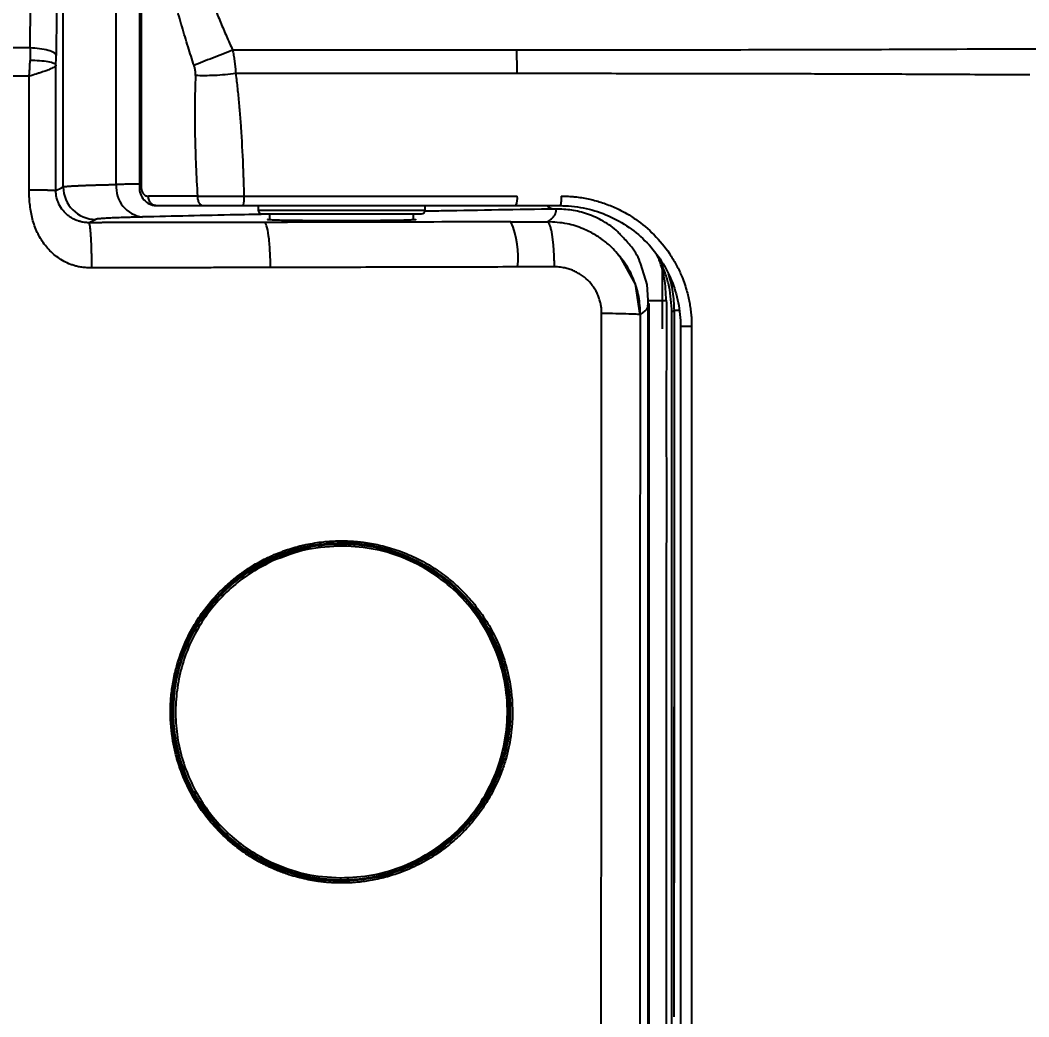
# Model space of a CAD drawing. Extents: x -4150 to 1921, y -105 to 2422.
# Drawn here: x -3728.9 to -3620.3, y 1704.1 to 1811.4 of the extents above; entities that cross this region are included whole.
import ezdxf

# ---------------------------------------------------------------- set-up
doc = ezdxf.new("R2010")
doc.units = 0
doc.header["$LTSCALE"] = 20
doc.header["$MEASUREMENT"] = 0
doc.layers.get('0').update_dxf_attribs({"linetype": 'CONTINUOUS'})
doc.layers.get('DEFPOINTS').update_dxf_attribs({"linetype": 'CONTINUOUS'})
doc.styles.get("Standard").update_dxf_attribs({"font": 'NanumGothic.ttf'})
doc.dimstyles.get("Standard").update_dxf_attribs({"dimtxt": 2.7, "dimasz": 2.5, "dimexe": 1.5, "dimexo": 1.5, "dimgap": 1.5, "dimtad": 1, "dimdec": 0, "dimlfac": 10, "dimzin": 0, "dimdsep": 46, "dimtxsty": 'Standard', "dimcen": 0, "dimclrt": 2, "dimadec": 0, "dimazin": 0, "dimtfac": 1, "dimtdec": 0, "dimtmove": 0, "dimatfit": 3, "dimfxl": 0, "dimtolj": 1, "dimtzin": 0, "dimarcsym": 0})

# ---------------------------------------------------------------- blocks, each defined once
blk = doc.blocks.new('*D59')
at = {"color": 3, "lineweight": -2}
for p, q in [((-3988.31, 1823.73), (-3988.31, 1946.81)), ((-3263.35, 1643.73), (-3263.35, 1946.81)), ((-3964.31, 1940.81), (-3287.35, 1940.81))]:
    blk.add_line(p, q, dxfattribs=at)
at = {"color": 3}
for points in [[(-3964.31, 1944.81), (-3964.31, 1936.81), (-3988.31, 1940.81)], [(-3287.35, 1944.81), (-3287.35, 1936.81), (-3263.35, 1940.81)]]:
    blk.add_solid(points, dxfattribs=at)
at = {"layer": 'DEFPOINTS', "color": 0}
for p in [(-3263.35, 1940.81), (-3988.31, 1821.93), (-3263.35, 1641.93)]:
    blk.add_point(p, dxfattribs=at)
at = {"color": 2, "insert": (-3625.83, 1965.87), "char_height": 24, "attachment_point": 5}
blk.add_mtext('\\A1;725', dxfattribs=at)

msp = doc.modelspace()

# ---------------------------------------------------------------- linework, layer by layer
for p, q in [((-3724.29, 1793.44), (-3724.29, 1835.33)), ((-3718.58, 1793.7), (-3718.58, 1827.67)), ((-3716.08, 1818.57), (-3716.08, 1793.42)), ((-3715.89, 1818.56), (-3715.89, 1793.43)), ((-3709.84, 1792.43), (-3715.11, 1792.43)), ((-3704.83, 1792.46), (-3675.4, 1792.46)), ((-3703.31, 1791.43), (-3703.31, 1790.93)), ((-3685.31, 1790.93), (-3685.31, 1791.43)), ((-3703.31, 1790.93), (-3685.31, 1790.93)), ((-3702.06, 1790.53), (-3702.06, 1789.9)), ((-3686.56, 1789.9), (-3686.56, 1790.53)), ((-3720.79, 1789.94), (-3721.51, 1789.58)), ((-3659.74, 1778.17), (-3659.74, 1784.8)), ((-3661.21, 1502.97), (-3661.21, 1780.88)), ((-3658.75, 1779.94), (-3658.51, 1780.13)), ((-3658.75, 1503.91), (-3658.75, 1779.94))]:
    msp.add_line(p, q)
at = {"flags": 128}
for points in [[(-3662.16, 1779.62), (-3662.68, 1782.96), (-3664.33, 1785.95), (-3664.5, 1786.1)], [(-3661.25, 1780.69), (-3661.41, 1782.92), (-3662.1, 1785.12)], [(-3658.5, 1780.13), (-3658.5, 1772.02), (-3658.5, 1764.77), (-3658.5, 1758.38), (-3658.5, 1752.85), (-3658.5, 1748.18), (-3658.5, 1744.3), (-3658.5, 1740.52), (-3658.5, 1736.05), (-3658.5, 1731.5), (-3658.5, 1726.85), (-3658.51, 1721.46), (-3658.51, 1718.54)]]:
    msp.add_lwpolyline(points, dxfattribs=at)
for centre, radius, start, end in [((-3720.79, 1793.44), 3.5, 180.0277, 269.9462), ((-3715.33, 1793.43), 3.26, 175.3002, 262.6543), ((-3714.2, 1793.3), 1.88, 176.2637, 266.5599), ((-3677.33, 1792.2), 1.95, 336.6923, 7.595), ((-3702.91, 1790.93), 0.4, 180, 270), ((-3685.71, 1790.93), 0.4, 270, 0), ((-3684.71, 1785.93), 9.41, 353.216, 23.436)]:
    msp.add_arc(centre, radius, start, end)
for points, degree in [([(-3727.86, 1808.43), (-3727.77, 1816.56), (-3727.68, 1824.68), (-3727.59, 1832.8)], 3), ([(-3724.8, 1831.96), (-3724.89, 1823.84), (-3724.97, 1815.72), (-3725.06, 1807.59)], 3), ([(-3727.86, 1808.43), (-3727.86, 1807.98), (-3727.86, 1807.52), (-3727.86, 1807.05)], 3), ([(-3725.07, 1806.55), (-3725.07, 1806.9), (-3725.06, 1807.25), (-3725.06, 1807.59)], 3), ([(-3675.49, 1808.16), (-3675.46, 1807.34), (-3675.45, 1806.49), (-3675.46, 1805.63)], 3), ([(-3725.08, 1793.05), (-3724.82, 1793.18), (-3724.56, 1793.31), (-3724.29, 1793.44)], 3), ([(-3716.08, 1793.75), (-3718.58, 1793.7)], 1), ([(-3714.33, 1791.43), (-3712.87, 1791.43), (-3711.16, 1791.43), (-3709.25, 1791.43)], 3), ([(-3675.54, 1791.43), (-3673.92, 1791.43), (-3672.43, 1791.43), (-3670.81, 1791.43)], 3), ([(-3676.08, 1789.68), (-3684.91, 1789.66), (-3693.76, 1789.64), (-3702.61, 1789.62)], 3), ([(-3702.31, 1789.93), (-3702.06, 1789.95)], 1), ([(-3686.56, 1789.95), (-3686.31, 1789.93)], 1), ([(-3671.39, 1784.83), (-3672.72, 1784.83), (-3674.04, 1784.83), (-3675.37, 1784.82)], 3), ([(-3661.32, 1780.68), (-3661.31, 1780.88)], 1), ([(-3661.29, 1502.63), (-3661.29, 1595.49), (-3661.29, 1688.36), (-3661.29, 1781.23)], 3), ([(-3662.21, 1779.71), (-3662.13, 1779.7)], 1), ([(-3662.13, 1504.15), (-3662.2, 1595.97), (-3662.2, 1687.88), (-3662.13, 1779.7)], 3), ([(-3657.81, 1778.43), (-3657.81, 1687.45), (-3657.81, 1596.4), (-3657.81, 1505.43)], 3), ([(-3697.61, 1754.68), (-3697.87, 1754.61)], 1), ([(-3701.2, 1753.56), (-3702.39, 1753.06)], 1), ([(-3702.55, 1720.86), (-3701.21, 1720.29)], 1), ([(-3697.93, 1719.26), (-3697.61, 1719.17)], 1)]:
    msp.add_open_spline(points, degree=degree)
for points, knots in [([(-3710.2, 1806.52), (-3710.31, 1806.85), (-3710.53, 1807.52), (-3710.85, 1808.54), (-3711.18, 1809.6), (-3711.5, 1810.69), (-3711.82, 1811.81), (-3712.14, 1812.95), (-3712.67, 1814.92), (-3713.38, 1817.69), (-3714.11, 1820.86), (-3714.7, 1823.62), (-3715.16, 1825.92), (-3715.58, 1828.16), (-3715.96, 1830.34), (-3716.18, 1831.78), (-3716.29, 1832.48)], [0, 0, 0, 0, 0.039136, 0.079376, 0.120721, 0.163171, 0.20673, 0.251398, 0.297177, 0.435181, 0.572937, 0.663735, 0.751831, 0.837234, 0.919953, 1, 1, 1, 1]), ([(-3714.39, 1833.06), (-3714.14, 1832.15), (-3713.69, 1830.48), (-3712.69, 1826.86), (-3711.53, 1822.9), (-3710.05, 1818.32), (-3708.92, 1815.15), (-3707.99, 1812.72), (-3707.36, 1811.18), (-3706.72, 1809.66), (-3706.27, 1808.67), (-3706.05, 1808.17)], [0, 0, 0, 0, 0.1075046, 0.1984617, 0.4295833, 0.5800274, 0.748351, 0.8132989, 0.8759544, 0.9380993, 1, 1, 1, 1]), ([(-3768.57, 1808.44), (-3768.09, 1808.44), (-3766.87, 1808.44), (-3764.64, 1808.43), (-3761.65, 1808.43), (-3757.87, 1808.43), (-3753.32, 1808.43), (-3748.13, 1808.43), (-3742.81, 1808.43), (-3737.92, 1808.43), (-3733.84, 1808.43), (-3730.57, 1808.43), (-3728.67, 1808.43), (-3727.86, 1808.43)], [0, 0, 0, 0, 0.035784, 0.090574, 0.16437, 0.257171, 0.368976, 0.499786, 0.639825, 0.759867, 0.859911, 0.939956, 1, 1, 1, 1]), ([(-3727.86, 1808.43), (-3727.53, 1808.43), (-3727.17, 1808.4), (-3726.5, 1808.31), (-3726.17, 1808.25), (-3725.64, 1808.09), (-3725.42, 1807.99), (-3725.14, 1807.79), (-3725.07, 1807.69), (-3725.06, 1807.59)], [0, 0, 0, 0, 0.25, 0.25, 0.5, 0.5, 0.75, 0.75, 1, 1, 1, 1]), ([(-3706.05, 1808.17), (-3706.39, 1808.03), (-3706.75, 1807.89), (-3707.48, 1807.6), (-3707.85, 1807.46), (-3708.57, 1807.17), (-3708.93, 1807.03), (-3709.6, 1806.76), (-3709.91, 1806.63), (-3710.2, 1806.52)], [0, 0, 0, 0, 0.25, 0.25, 0.5, 0.5, 0.75, 0.75, 1, 1, 1, 1]), ([(-3675.49, 1808.16), (-3680.57, 1808.16), (-3685.67, 1808.16), (-3695.85, 1808.17), (-3700.95, 1808.17), (-3706.05, 1808.17)], [0, 0, 0, 0, 0.5, 0.5, 1, 1, 1, 1]), ([(-3706.05, 1808.17), (-3706.03, 1808.08), (-3705.99, 1807.89), (-3705.94, 1807.61), (-3705.89, 1807.33), (-3705.85, 1807.05), (-3705.81, 1806.77), (-3705.78, 1806.48), (-3705.75, 1806.2), (-3705.73, 1805.91), (-3705.72, 1805.72), (-3705.71, 1805.63)], [0, 0, 0, 0, 0.112096, 0.224005, 0.335703, 0.447163, 0.558359, 0.669267, 0.779859, 0.890111, 1, 1, 1, 1]), ([(-3620.31, 1808.27), (-3628.51, 1808.25), (-3632.72, 1808.22), (-3641.19, 1808.2), (-3645.44, 1808.19), (-3653.98, 1808.17), (-3658.27, 1808.16), (-3666.86, 1808.15), (-3671.16, 1808.16), (-3675.49, 1808.16)], [0, 0, 0, 0, 0.25, 0.25, 0.5, 0.5, 0.75, 0.75, 1, 1, 1, 1]), ([(-3606.38, 1808.24), (-3606.91, 1808.25), (-3608.01, 1808.26), (-3609.7, 1808.28), (-3611.49, 1808.29), (-3613.6, 1808.3), (-3615.89, 1808.29), (-3618.22, 1808.28), (-3619.65, 1808.27), (-3620.31, 1808.27)], [0, 0, 0, 0, 0.115256, 0.237136, 0.365639, 0.500714, 0.692783, 0.85922, 1, 1, 1, 1]), ([(-3727.96, 1805.35), (-3727.95, 1805.44), (-3727.94, 1805.62), (-3727.92, 1805.87), (-3727.9, 1806.08), (-3727.88, 1806.35), (-3727.87, 1806.67), (-3727.86, 1806.93), (-3727.86, 1807.05)], [0, 0, 0, 0, 0.167285, 0.313019, 0.437106, 0.539484, 0.789398, 1, 1, 1, 1]), ([(-3725.07, 1806.55), (-3725.07, 1806.53), (-3725.08, 1806.51), (-3725.1, 1806.47), (-3725.14, 1806.43), (-3725.18, 1806.39), (-3725.24, 1806.35), (-3725.35, 1806.28), (-3725.56, 1806.17), (-3725.85, 1806.05), (-3726.13, 1805.94), (-3726.37, 1805.86), (-3726.62, 1805.77), (-3726.9, 1805.68), (-3727.33, 1805.55), (-3727.7, 1805.43), (-3727.96, 1805.35)], [0, 0, 0, 0, 0.038951, 0.0787971, 0.1194951, 0.1609942, 0.2032366, 0.2461571, 0.3646884, 0.4951222, 0.548101, 0.6207395, 0.6952521, 0.7468338, 0.8262016, 1, 1, 1, 1]), ([(-3725.07, 1806.55), (-3725.08, 1806.6), (-3725.15, 1806.67), (-3725.43, 1806.79), (-3725.65, 1806.84), (-3726.18, 1806.94), (-3726.51, 1806.98), (-3727.18, 1807.03), (-3727.53, 1807.05), (-3727.86, 1807.05)], [0, 0, 0, 0, 0.25, 0.25, 0.5, 0.5, 0.75, 0.75, 1, 1, 1, 1]), ([(-3725.08, 1793.05), (-3725.08, 1793.12), (-3725.08, 1793.37), (-3725.08, 1793.91), (-3725.08, 1794.77), (-3725.08, 1795.95), (-3725.08, 1797.45), (-3725.08, 1799.27), (-3725.07, 1801.41), (-3725.07, 1803.87), (-3725.07, 1805.62), (-3725.07, 1806.55)], [0, 0, 0, 0, 0.016263, 0.056131, 0.119757, 0.207151, 0.318263, 0.453103, 0.611673, 0.793972, 1, 1, 1, 1]), ([(-3710.04, 1805.43), (-3710.04, 1805.48), (-3710.04, 1805.58), (-3710.05, 1805.74), (-3710.06, 1805.89), (-3710.08, 1806.05), (-3710.11, 1806.2), (-3710.15, 1806.36), (-3710.19, 1806.46), (-3710.2, 1806.52)], [0, 0, 0, 0, 0.138481, 0.277417, 0.417429, 0.559123, 0.703083, 0.849866, 1, 1, 1, 1]), ([(-3727.96, 1805.35), (-3728.47, 1805.35), (-3729.73, 1805.35), (-3731.97, 1805.35), (-3734.91, 1805.35), (-3739.65, 1805.35), (-3745.9, 1805.34), (-3751.94, 1805.34), (-3756.43, 1805.34), (-3759.44, 1805.34), (-3762.45, 1805.35), (-3765.46, 1805.35), (-3767.46, 1805.35), (-3768.46, 1805.35)], [0, 0, 0, 0, 0.038059, 0.093286, 0.165682, 0.255244, 0.444119, 0.627618, 0.702094, 0.776571, 0.851047, 0.925524, 1, 1, 1, 1]), ([(-3727.97, 1793.14), (-3727.97, 1793.41), (-3727.97, 1793.99), (-3727.97, 1794.79), (-3727.97, 1795.58), (-3727.97, 1796.33), (-3727.97, 1797.13), (-3727.96, 1800.13), (-3727.96, 1802.87), (-3727.96, 1805.35)], [0, 0, 0, 0, 0.06721, 0.142347, 0.196931, 0.261855, 0.326783, 0.391712, 1, 1, 1, 1]), ([(-3710.04, 1805.43), (-3710.13, 1803.28), (-3710.15, 1801.11), (-3710.06, 1796.76), (-3709.96, 1794.59), (-3709.84, 1792.43)], [0, 0, 0, 0, 0.5, 0.5, 1, 1, 1, 1]), ([(-3705.71, 1805.63), (-3706.08, 1805.58), (-3706.46, 1805.54), (-3707.22, 1805.48), (-3707.61, 1805.45), (-3708.36, 1805.42), (-3708.72, 1805.41), (-3709.42, 1805.41), (-3709.74, 1805.41), (-3710.04, 1805.43)], [0, 0, 0, 0, 0.25, 0.25, 0.5, 0.5, 0.75, 0.75, 1, 1, 1, 1]), ([(-3705.71, 1805.63), (-3705.68, 1805.36), (-3705.62, 1804.83), (-3705.53, 1804.03), (-3705.41, 1802.95), (-3705.29, 1801.56), (-3705.1, 1799.06), (-3704.97, 1796.59), (-3704.88, 1794.12), (-3704.84, 1793.03), (-3704.83, 1792.46)], [0, 0, 0, 0, 0.060622, 0.121443, 0.182466, 0.307332, 0.438979, 0.751537, 0.870198, 1, 1, 1, 1]), ([(-3675.46, 1805.63), (-3676.42, 1805.63), (-3678.94, 1805.63), (-3683.98, 1805.63), (-3690.07, 1805.63), (-3696.44, 1805.63), (-3701.49, 1805.63), (-3704.52, 1805.63), (-3705.71, 1805.63)], [0, 0, 0, 0, 0.095327, 0.249999, 0.500003, 0.700006, 0.881614, 1, 1, 1, 1]), ([(-3620.2, 1805.51), (-3620.82, 1805.51), (-3626.24, 1805.52), (-3628.64, 1805.53), (-3631.56, 1805.55), (-3634.51, 1805.56), (-3637.17, 1805.57), (-3640.01, 1805.58), (-3643.03, 1805.59), (-3647.78, 1805.61), (-3652.19, 1805.62), (-3657.03, 1805.62), (-3660.58, 1805.62), (-3664.43, 1805.63), (-3668.23, 1805.63), (-3671.96, 1805.63), (-3674.4, 1805.63), (-3675.46, 1805.63)], [0, 0, 0, 0, 0.0371371, 0.0845204, 0.1421498, 0.2100253, 0.2588964, 0.2985538, 0.377454, 0.4361653, 0.5771378, 0.6356695, 0.7181139, 0.783845, 0.85908, 0.9386751, 1, 1, 1, 1]), ([(-3724.29, 1793.44), (-3724.28, 1793.44), (-3724.27, 1793.45), (-3724.23, 1793.46), (-3724.19, 1793.47), (-3724.13, 1793.48), (-3724.07, 1793.48), (-3724, 1793.49), (-3723.92, 1793.5), (-3723.83, 1793.51), (-3723.73, 1793.52), (-3723.62, 1793.52), (-3723.51, 1793.53), (-3723.39, 1793.54), (-3723.27, 1793.55), (-3723.14, 1793.55), (-3723, 1793.56), (-3722.86, 1793.57), (-3722.71, 1793.57), (-3722.56, 1793.58), (-3722.41, 1793.59), (-3722.25, 1793.59), (-3722.08, 1793.6), (-3721.91, 1793.61), (-3721.74, 1793.61), (-3721.57, 1793.62), (-3721.39, 1793.62), (-3721.21, 1793.63), (-3721.03, 1793.64), (-3720.85, 1793.64), (-3720.66, 1793.65), (-3720.48, 1793.65), (-3720.29, 1793.66), (-3720.1, 1793.66), (-3719.91, 1793.67), (-3719.72, 1793.67), (-3719.53, 1793.68), (-3719.34, 1793.68), (-3719.15, 1793.69), (-3718.96, 1793.69), (-3718.77, 1793.69), (-3718.64, 1793.7), (-3718.58, 1793.7)], [0, 0, 0, 0, 0.031863, 0.063374, 0.094532, 0.125338, 0.155791, 0.185894, 0.215644, 0.245043, 0.274089, 0.302784, 0.331127, 0.359118, 0.386757, 0.414044, 0.440979, 0.467563, 0.493794, 0.519674, 0.545202, 0.570377, 0.595201, 0.619674, 0.643794, 0.667562, 0.690979, 0.714043, 0.736756, 0.759117, 0.781126, 0.802783, 0.824088, 0.845041, 0.865642, 0.885891, 0.905788, 0.925334, 0.944528, 0.96337, 0.981861, 1, 1, 1, 1]), ([(-3715.89, 1793.43), (-3715.94, 1793.43), (-3716.03, 1793.43), (-3716.08, 1793.43), (-3716.07, 1793.43), (-3716.07, 1793.43)], [0, 0, 0, 0, 0.450995, 0.901993, 1, 1, 1, 1]), ([(-3715.89, 1793.43), (-3715.89, 1793.4), (-3715.89, 1793.34), (-3715.88, 1793.26), (-3715.87, 1793.17), (-3715.85, 1793.09), (-3715.81, 1792.98), (-3715.75, 1792.83), (-3715.65, 1792.69), (-3715.53, 1792.57), (-3715.4, 1792.49), (-3715.26, 1792.43), (-3715.16, 1792.43), (-3715.11, 1792.43)], [0, 0, 0, 0, 0.046967, 0.093534, 0.140239, 0.187616, 0.236176, 0.356621, 0.48111, 0.605118, 0.735502, 0.866198, 1, 1, 1, 1]), ([(-3721.21, 1784.73), (-3721.3, 1784.73), (-3721.49, 1784.73), (-3721.76, 1784.74), (-3722.03, 1784.76), (-3722.28, 1784.79), (-3722.52, 1784.83), (-3722.81, 1784.88), (-3723.13, 1784.97), (-3723.62, 1785.14), (-3724.44, 1785.51), (-3725.48, 1786.26), (-3726.47, 1787.4), (-3727.21, 1788.71), (-3727.6, 1789.89), (-3727.8, 1790.88), (-3727.89, 1791.62), (-3727.94, 1792.26), (-3727.96, 1792.7), (-3727.97, 1792.95), (-3727.97, 1793.08), (-3727.97, 1793.14)], [0, 0, 0, 0, 0.02347, 0.046107, 0.067935, 0.088981, 0.109276, 0.128852, 0.160506, 0.192967, 0.256618, 0.382284, 0.506345, 0.626599, 0.752187, 0.811846, 0.87566, 0.937769, 0.968886, 0.985061, 1, 1, 1, 1]), ([(-3727.97, 1793.14), (-3727.91, 1793.14), (-3727.79, 1793.14), (-3727.61, 1793.13), (-3727.43, 1793.13), (-3727.24, 1793.13), (-3727.06, 1793.13), (-3726.87, 1793.13), (-3726.69, 1793.12), (-3726.52, 1793.12), (-3726.35, 1793.12), (-3726.19, 1793.11), (-3726.03, 1793.11), (-3725.89, 1793.1), (-3725.75, 1793.1), (-3725.63, 1793.09), (-3725.52, 1793.09), (-3725.42, 1793.08), (-3725.33, 1793.08), (-3725.26, 1793.07), (-3725.2, 1793.07), (-3725.15, 1793.06), (-3725.12, 1793.06), (-3725.09, 1793.05), (-3725.09, 1793.05), (-3725.08, 1793.05)], [0, 0, 0, 0, 0.039897, 0.08068, 0.122298, 0.164695, 0.207803, 0.251548, 0.295848, 0.340613, 0.38575, 0.431158, 0.476733, 0.52237, 0.567961, 0.613402, 0.658587, 0.703416, 0.747792, 0.791626, 0.834834, 0.877339, 0.919074, 0.959978, 1, 1, 1, 1]), ([(-3724.85, 1791.85), (-3724.9, 1792), (-3725.05, 1792.36), (-3725.07, 1792.79), (-3725.08, 1793.05)], [0, 0, 0, 0, 0.3873903, 1, 1, 1, 1]), ([(-3714.33, 1791.43), (-3714.37, 1791.43), (-3714.42, 1791.43), (-3714.51, 1791.45), (-3714.55, 1791.47), (-3714.68, 1791.53), (-3714.77, 1791.59), (-3714.93, 1791.77), (-3715, 1791.89), (-3715.09, 1792.15), (-3715.11, 1792.29), (-3715.11, 1792.43)], [0, 0, 0, 0, 0.125, 0.125, 0.25, 0.25, 0.5, 0.5, 0.75, 0.75, 1, 1, 1, 1]), ([(-3709.84, 1792.43), (-3709.77, 1792.43), (-3709.63, 1792.43), (-3709.41, 1792.43), (-3709.19, 1792.43), (-3708.98, 1792.43), (-3708.77, 1792.43), (-3708.57, 1792.44), (-3708.37, 1792.44), (-3708.18, 1792.44), (-3708, 1792.44), (-3707.82, 1792.44), (-3707.65, 1792.44), (-3707.36, 1792.44), (-3706.94, 1792.45), (-3706.39, 1792.45), (-3705.85, 1792.45), (-3705.33, 1792.45), (-3704.99, 1792.45), (-3704.83, 1792.46)], [0, 0, 0, 0, 0.050264, 0.099021, 0.146208, 0.191767, 0.235648, 0.277807, 0.318204, 0.356809, 0.393593, 0.428533, 0.461613, 0.492818, 0.60036, 0.705116, 0.806791, 0.905148, 1, 1, 1, 1]), ([(-3709.84, 1792.43), (-3709.84, 1792.31), (-3709.83, 1792.18), (-3709.77, 1791.93), (-3709.73, 1791.81), (-3709.61, 1791.62), (-3709.54, 1791.54), (-3709.4, 1791.45), (-3709.32, 1791.43), (-3709.25, 1791.43)], [0, 0, 0, 0, 0.25, 0.25, 0.5, 0.5, 0.75, 0.75, 1, 1, 1, 1]), ([(-3704.83, 1792.46), (-3704.82, 1792.18), (-3704.84, 1791.92), (-3704.89, 1791.53), (-3704.92, 1791.43), (-3704.95, 1791.43)], [0, 0, 0, 0, 0.5, 0.5, 1, 1, 1, 1]), ([(-3670.66, 1792.46), (-3670.66, 1792.31), (-3670.66, 1792.17), (-3670.67, 1791.99), (-3670.68, 1791.93), (-3670.69, 1791.83), (-3670.69, 1791.78), (-3670.71, 1791.65), (-3670.73, 1791.57), (-3670.77, 1791.46), (-3670.79, 1791.42), (-3670.81, 1791.42)], [0, 0, 0, 0, 0.25, 0.25, 0.375, 0.375, 0.5, 0.5, 0.75, 0.75, 1, 1, 1, 1]), ([(-3670.66, 1792.46), (-3670.53, 1792.45), (-3670.29, 1792.45), (-3669.92, 1792.44), (-3669.56, 1792.41), (-3669.07, 1792.37), (-3668.47, 1792.29), (-3667.54, 1792.12), (-3666.38, 1791.81), (-3665.05, 1791.31), (-3663.8, 1790.7), (-3662.29, 1789.75), (-3660.61, 1788.34), (-3659.21, 1786.65), (-3658.3, 1785.14), (-3657.79, 1784.08), (-3657.42, 1783.14), (-3657.18, 1782.38), (-3656.99, 1781.67), (-3656.85, 1781.02), (-3656.75, 1780.37), (-3656.67, 1779.74), (-3656.63, 1779.1), (-3656.62, 1778.67), (-3656.62, 1778.45)], [0, 0, 0, 0, 0.016779, 0.0335448, 0.0503087, 0.0670817, 0.1002092, 0.1329445, 0.1980347, 0.2639917, 0.327346, 0.3884425, 0.5071814, 0.6249355, 0.6852107, 0.7459184, 0.7842405, 0.8224857, 0.8535738, 0.8842677, 0.91303, 0.9418636, 0.9708325, 1, 1, 1, 1]), ([(-3723.24, 1790.01), (-3723.3, 1790.05), (-3723.49, 1790.16), (-3723.87, 1790.43), (-3724.33, 1790.89), (-3724.7, 1791.39), (-3724.82, 1791.76), (-3724.85, 1791.85)], [0, 0, 0, 0, 0.092958, 0.267819, 0.572784, 0.89012, 1, 1, 1, 1]), ([(-3709.25, 1791.43), (-3708.64, 1791.43), (-3707.94, 1791.43), (-3706.47, 1791.43), (-3705.7, 1791.43), (-3704.95, 1791.43)], [0, 0, 0, 0, 0.5, 0.5, 1, 1, 1, 1]), ([(-3704.95, 1791.43), (-3699.81, 1791.43), (-3695.37, 1791.43), (-3685.1, 1791.43), (-3680.67, 1791.43), (-3675.54, 1791.43)], [0, 0, 0, 0, 0.5, 0.5, 1, 1, 1, 1]), ([(-3672.22, 1791.43), (-3672.17, 1791.38), (-3671.87, 1791.13), (-3671.52, 1791.09), (-3671.23, 1791.05)], [0, 0, 0, 0, 0.161156, 1, 1, 1, 1]), ([(-3670.81, 1791.42), (-3669.97, 1791.42), (-3669.12, 1791.34), (-3667.46, 1791.01), (-3666.65, 1790.77), (-3664.3, 1789.8), (-3662.86, 1788.85), (-3660.44, 1786.45), (-3659.47, 1785.01), (-3658.48, 1782.64), (-3658.23, 1781.82), (-3657.9, 1780.14), (-3657.81, 1779.28), (-3657.81, 1778.43)], [0, 0, 0, 0, 0.125, 0.125, 0.25, 0.25, 0.5, 0.5, 0.75, 0.75, 0.875, 0.875, 1, 1, 1, 1]), ([(-3721.51, 1789.58), (-3721.57, 1789.58), (-3721.68, 1789.59), (-3721.9, 1789.6), (-3722.09, 1789.63), (-3722.28, 1789.66), (-3722.42, 1789.7), (-3722.56, 1789.74), (-3722.73, 1789.79), (-3722.96, 1789.88), (-3723.13, 1789.96), (-3723.24, 1790.01)], [0, 0, 0, 0, 0.093004, 0.180363, 0.340691, 0.399093, 0.494879, 0.578352, 0.652783, 0.791638, 1, 1, 1, 1]), ([(-3715.75, 1790.2), (-3715.84, 1790.2), (-3716.04, 1790.19), (-3716.31, 1790.18), (-3716.58, 1790.18), (-3716.85, 1790.17), (-3717.1, 1790.16), (-3717.35, 1790.15), (-3717.58, 1790.15), (-3718.05, 1790.13), (-3718.68, 1790.11), (-3719.39, 1790.08), (-3719.96, 1790.04), (-3720.32, 1790.02), (-3720.53, 1789.99), (-3720.66, 1789.98), (-3720.75, 1789.96), (-3720.78, 1789.95), (-3720.79, 1789.94)], [0, 0, 0, 0, 0.03127, 0.062507, 0.093722, 0.124926, 0.156129, 0.187342, 0.218575, 0.24984, 0.374815, 0.499827, 0.624842, 0.74989, 0.812443, 0.874921, 0.937411, 1, 1, 1, 1]), ([(-3702.06, 1790.5), (-3703.27, 1790.48), (-3708.11, 1790.38), (-3712.47, 1790.28), (-3715.75, 1790.2)], [0, 0, 0, 0, 0.249729, 1, 1, 1, 1]), ([(-3702.91, 1790.53), (-3702.91, 1790.53), (-3702, 1790.53), (-3698.78, 1790.53), (-3696.59, 1790.53), (-3692.03, 1790.53), (-3689.84, 1790.53), (-3686.62, 1790.53), (-3685.71, 1790.53), (-3685.71, 1790.53)], [0, 0, 0, 0, 0.25, 0.25, 0.5, 0.5, 0.75, 0.75, 1, 1, 1, 1]), ([(-3671.23, 1791.05), (-3675.37, 1790.99), (-3680.19, 1790.91), (-3684.63, 1790.83), (-3685.26, 1790.82)], [0, 0, 0, 0, 0.858549, 1, 1, 1, 1]), ([(-3672.15, 1789.69), (-3672.1, 1789.72), (-3672.01, 1789.78), (-3671.88, 1789.87), (-3671.77, 1789.96), (-3671.66, 1790.05), (-3671.57, 1790.14), (-3671.49, 1790.23), (-3671.42, 1790.32), (-3671.35, 1790.41), (-3671.3, 1790.51), (-3671.26, 1790.6), (-3671.24, 1790.69), (-3671.22, 1790.78), (-3671.21, 1790.87), (-3671.21, 1790.96), (-3671.23, 1791.02), (-3671.23, 1791.05)], [0, 0, 0, 0, 0.066671, 0.13334, 0.200008, 0.266674, 0.333339, 0.400004, 0.466668, 0.533332, 0.599996, 0.666661, 0.733326, 0.799992, 0.86666, 0.933329, 1, 1, 1, 1]), ([(-3664.22, 1788.22), (-3664.34, 1788.35), (-3664.91, 1789), (-3666.15, 1789.79), (-3667.84, 1790.58), (-3669.55, 1791), (-3670.67, 1791.03), (-3671.23, 1791.05)], [0, 0, 0, 0, 0.057482, 0.28479, 0.518682, 0.758029, 1, 1, 1, 1]), ([(-3702.61, 1789.62), (-3703.16, 1789.61), (-3704.24, 1789.61), (-3705.88, 1789.61), (-3707.51, 1789.61), (-3709.14, 1789.6), (-3710.78, 1789.6), (-3712.42, 1789.6), (-3714.01, 1789.59), (-3715.94, 1789.59), (-3717.62, 1789.59), (-3719.09, 1789.59), (-3719.81, 1789.59), (-3720.37, 1789.59), (-3720.79, 1789.58), (-3721.17, 1789.58), (-3721.42, 1789.58), (-3721.51, 1789.58)], [0, 0, 0, 0, 0.086585, 0.173169, 0.259753, 0.346338, 0.432922, 0.519506, 0.60609, 0.686092, 0.825965, 0.872184, 0.918408, 0.939882, 0.960527, 0.985442, 1, 1, 1, 1]), ([(-3721.21, 1784.73), (-3721.21, 1784.8), (-3721.21, 1784.94), (-3721.21, 1785.16), (-3721.21, 1785.37), (-3721.21, 1785.57), (-3721.22, 1785.77), (-3721.22, 1785.96), (-3721.22, 1786.14), (-3721.23, 1786.31), (-3721.23, 1786.48), (-3721.24, 1786.64), (-3721.24, 1786.79), (-3721.25, 1786.93), (-3721.25, 1787.06), (-3721.25, 1787.19), (-3721.26, 1787.3), (-3721.26, 1787.41), (-3721.27, 1787.51), (-3721.27, 1787.6), (-3721.28, 1787.68), (-3721.28, 1787.76), (-3721.28, 1787.83), (-3721.29, 1787.89), (-3721.29, 1787.94), (-3721.29, 1787.99), (-3721.29, 1788.03), (-3721.3, 1788.07), (-3721.3, 1788.1), (-3721.3, 1788.12), (-3721.31, 1788.25), (-3721.32, 1788.48), (-3721.35, 1788.77), (-3721.37, 1789.02), (-3721.4, 1789.22), (-3721.43, 1789.38), (-3721.46, 1789.49), (-3721.48, 1789.56), (-3721.5, 1789.58), (-3721.51, 1789.58)], [0, 0, 0, 0, 0.028636, 0.0568132, 0.0844715, 0.1115535, 0.1380046, 0.1637735, 0.1888124, 0.2130771, 0.236527, 0.2591253, 0.2808389, 0.3016383, 0.3214971, 0.3403927, 0.3583053, 0.3752179, 0.3911163, 0.4059884, 0.4198244, 0.4326165, 0.4443581, 0.4550445, 0.4646718, 0.4732371, 0.4807386, 0.4871748, 0.4925448, 0.496848, 0.5000841, 0.5654352, 0.6305472, 0.6951037, 0.7588045, 0.8213732, 0.8825637, 0.9421642, 1, 1, 1, 1]), ([(-3701.97, 1784.76), (-3701.97, 1785.33), (-3701.99, 1785.95), (-3702.06, 1787.13), (-3702.11, 1787.7), (-3702.23, 1788.64), (-3702.31, 1789.01), (-3702.46, 1789.49), (-3702.54, 1789.61), (-3702.61, 1789.62)], [0, 0, 0, 0, 0.25, 0.25, 0.5, 0.5, 0.75, 0.75, 1, 1, 1, 1]), ([(-3686.31, 1789.93), (-3686.31, 1789.92), (-3686.31, 1789.92), (-3686.33, 1789.91), (-3686.36, 1789.91), (-3686.39, 1789.9), (-3686.47, 1789.9), (-3686.61, 1789.89), (-3686.86, 1789.87), (-3687.2, 1789.86), (-3687.75, 1789.84), (-3688.61, 1789.83), (-3689.69, 1789.81), (-3690.63, 1789.8), (-3691.57, 1789.79), (-3692.8, 1789.79), (-3694.31, 1789.78), (-3695.82, 1789.79), (-3697.05, 1789.79), (-3697.99, 1789.8), (-3698.93, 1789.81), (-3700.01, 1789.83), (-3700.88, 1789.84), (-3701.43, 1789.86), (-3701.76, 1789.87), (-3702.01, 1789.89), (-3702.17, 1789.9), (-3702.25, 1789.91), (-3702.3, 1789.92), (-3702.31, 1789.92), (-3702.31, 1789.93)], [0, 0, 0, 0, 0.01163, 0.023266, 0.034924, 0.046619, 0.058367, 0.089327, 0.120094, 0.152147, 0.184461, 0.250093, 0.315858, 0.348115, 0.380046, 0.439585, 0.500003, 0.560401, 0.61996, 0.65187, 0.684148, 0.749913, 0.815544, 0.847838, 0.879912, 0.910657, 0.941638, 0.961177, 0.980607, 1, 1, 1, 1]), ([(-3676.08, 1789.68), (-3675.42, 1789.68), (-3674.11, 1789.68), (-3672.8, 1789.69), (-3672.15, 1789.69)], [0, 0, 0, 0, 0.49989, 1, 1, 1, 1]), ([(-3671.39, 1784.83), (-3671.39, 1784.91), (-3671.39, 1785.07), (-3671.4, 1785.31), (-3671.41, 1785.56), (-3671.41, 1785.82), (-3671.43, 1786.1), (-3671.44, 1786.38), (-3671.46, 1786.66), (-3671.48, 1786.95), (-3671.5, 1787.25), (-3671.53, 1787.54), (-3671.57, 1787.82), (-3671.6, 1788.1), (-3671.65, 1788.37), (-3671.69, 1788.62), (-3671.74, 1788.85), (-3671.79, 1789.06), (-3671.85, 1789.25), (-3671.91, 1789.4), (-3671.97, 1789.52), (-3672.03, 1789.61), (-3672.09, 1789.67), (-3672.13, 1789.68), (-3672.15, 1789.69)], [0, 0, 0, 0, 0.030182, 0.062004, 0.095501, 0.130701, 0.167623, 0.206275, 0.246652, 0.288734, 0.332484, 0.377846, 0.424745, 0.473081, 0.522735, 0.573565, 0.62541, 0.678087, 0.731399, 0.785138, 0.839086, 0.893024, 0.946732, 1, 1, 1, 1]), ([(-3664.51, 1786.09), (-3664.68, 1786.32), (-3665.11, 1786.88), (-3666, 1787.61), (-3667.08, 1788.36), (-3668.42, 1789.02), (-3670.12, 1789.57), (-3671.44, 1789.65), (-3672.15, 1789.69)], [0, 0, 0, 0, 0.099824, 0.242002, 0.391807, 0.549224, 0.756138, 1, 1, 1, 1]), ([(-3662.1, 1785.12), (-3662.13, 1785.2), (-3662.38, 1785.98), (-3663.11, 1787.07), (-3663.89, 1787.87), (-3664.22, 1788.22)], [0, 0, 0, 0, 0.063528, 0.593535, 1, 1, 1, 1]), ([(-3662.13, 1779.7), (-3662.17, 1780.36), (-3662.24, 1781.66), (-3662.84, 1783.53), (-3663.59, 1785.04), (-3664.26, 1785.8), (-3664.51, 1786.09)], [0, 0, 0, 0, 0.280972, 0.562701, 0.839099, 1, 1, 1, 1]), ([(-3658.75, 1779.94), (-3658.8, 1780.87), (-3658.89, 1782.28), (-3659.41, 1784.06), (-3659.89, 1785.27), (-3660.28, 1785.97), (-3660.45, 1786.28)], [0, 0, 0, 0, 0.4068771, 0.6172451, 0.8339131, 1, 1, 1, 1]), ([(-3659.35, 1781.23), (-3659.39, 1782.04), (-3659.46, 1783.65), (-3659.95, 1785.14), (-3660.19, 1785.88)], [0, 0, 0, 0, 0.502872, 1, 1, 1, 1]), ([(-3701.97, 1784.76), (-3702.54, 1784.76), (-3703.7, 1784.76), (-3705.5, 1784.75), (-3707.39, 1784.75), (-3709.38, 1784.74), (-3711.46, 1784.74), (-3713.41, 1784.74), (-3715.18, 1784.73), (-3716.49, 1784.73), (-3717.38, 1784.73), (-3717.9, 1784.73), (-3718.3, 1784.73), (-3718.74, 1784.73), (-3719.19, 1784.73), (-3719.63, 1784.73), (-3720.05, 1784.73), (-3720.49, 1784.73), (-3720.86, 1784.72), (-3721.11, 1784.73), (-3721.21, 1784.73)], [0, 0, 0, 0, 0.088598, 0.182162, 0.280693, 0.384191, 0.492656, 0.606087, 0.687348, 0.768609, 0.810431, 0.825962, 0.849071, 0.872181, 0.895292, 0.918403, 0.941658, 0.960525, 0.985441, 1, 1, 1, 1]), ([(-3675.37, 1784.82), (-3676.78, 1784.82), (-3679.64, 1784.81), (-3683.97, 1784.8), (-3688.36, 1784.79), (-3692.83, 1784.78), (-3697.38, 1784.77), (-3700.43, 1784.76), (-3701.97, 1784.76)], [0, 0, 0, 0, 0.1599723, 0.3226224, 0.4879502, 0.6559557, 0.826639, 1, 1, 1, 1]), ([(-3666.31, 1779.84), (-3666.31, 1779.91), (-3666.31, 1780.04), (-3666.32, 1780.24), (-3666.34, 1780.43), (-3666.37, 1780.63), (-3666.42, 1780.92), (-3666.52, 1781.3), (-3666.69, 1781.77), (-3666.9, 1782.21), (-3667.25, 1782.78), (-3667.78, 1783.41), (-3668.43, 1783.93), (-3669, 1784.26), (-3669.45, 1784.47), (-3669.92, 1784.63), (-3670.35, 1784.74), (-3670.73, 1784.8), (-3671.06, 1784.83), (-3671.28, 1784.83), (-3671.39, 1784.83)], [0, 0, 0, 0, 0.024948, 0.049791, 0.07457, 0.099325, 0.124097, 0.186083, 0.248228, 0.310324, 0.372605, 0.4972, 0.622232, 0.684939, 0.747839, 0.81074, 0.873794, 0.915845, 0.957857, 1, 1, 1, 1]), ([(-3659.14, 1784.09), (-3658.95, 1783.45), (-3658.6, 1782.19), (-3658.54, 1780.81), (-3658.51, 1780.13)], [0, 0, 0, 0, 0.506638, 1, 1, 1, 1]), ([(-3662.13, 1779.7), (-3661.77, 1779.96), (-3661.29, 1780.28), (-3661.31, 1780.61), (-3661.32, 1780.68)], [0, 0, 0, 0, 0.778923, 1, 1, 1, 1]), ([(-3661.29, 1781.23), (-3661.29, 1781.23), (-3661.29, 1781.22), (-3661.27, 1781.22), (-3661.25, 1781.22), (-3661.22, 1781.22), (-3661.17, 1781.22), (-3661.12, 1781.22), (-3661.05, 1781.22), (-3660.97, 1781.22), (-3660.89, 1781.22), (-3660.79, 1781.22), (-3660.68, 1781.22), (-3660.56, 1781.22), (-3660.44, 1781.22), (-3660.3, 1781.22), (-3660.16, 1781.22), (-3660.01, 1781.22), (-3659.85, 1781.22), (-3659.69, 1781.22), (-3659.52, 1781.22), (-3659.41, 1781.23), (-3659.35, 1781.23)], [0, 0, 0, 0, 0.048465, 0.097392, 0.146738, 0.196457, 0.2465, 0.296818, 0.347359, 0.398069, 0.448894, 0.49978, 0.55067, 0.601509, 0.652242, 0.702815, 0.753174, 0.803266, 0.853043, 0.902454, 0.951455, 1, 1, 1, 1]), ([(-3659.35, 1781.23), (-3659.34, 1780.83), (-3659.34, 1779.97), (-3659.34, 1778.58), (-3659.34, 1777), (-3659.34, 1775.1), (-3659.35, 1772.39), (-3659.35, 1767.94), (-3659.34, 1761.93), (-3659.35, 1748.77), (-3659.35, 1734.91), (-3659.35, 1707.44), (-3659.35, 1672.51), (-3659.35, 1628.4), (-3659.35, 1588.02), (-3659.35, 1559.07), (-3659.35, 1537.81), (-3659.35, 1526.86), (-3659.35, 1518.52), (-3659.35, 1513.89), (-3659.35, 1510.23), (-3659.34, 1507.52), (-3659.34, 1504.94), (-3659.34, 1503.3), (-3659.35, 1502.62)], [0, 0, 0, 0, 0.004277, 0.00926, 0.014948, 0.021342, 0.029684, 0.04411, 0.069247, 0.094386, 0.185853, 0.218476, 0.390216, 0.561956, 0.693497, 0.825038, 0.87369, 0.922341, 0.942955, 0.963568, 0.972218, 0.982372, 0.992751, 1, 1, 1, 1]), ([(-3666.31, 1504.01), (-3666.31, 1506.42), (-3666.31, 1511.25), (-3666.32, 1518.49), (-3666.32, 1525.73), (-3666.33, 1532.98), (-3666.33, 1540.22), (-3666.34, 1547.47), (-3666.34, 1554.73), (-3666.35, 1561.98), (-3666.35, 1569.24), (-3666.35, 1576.5), (-3666.36, 1583.76), (-3666.36, 1591.02), (-3666.36, 1598.29), (-3666.36, 1605.55), (-3666.36, 1612.82), (-3666.36, 1620.1), (-3666.37, 1627.37), (-3666.37, 1634.65), (-3666.37, 1644.11), (-3666.37, 1655.75), (-3666.36, 1669.57), (-3666.36, 1683.38), (-3666.36, 1697.19), (-3666.35, 1710.98), (-3666.34, 1724.77), (-3666.34, 1738.55), (-3666.33, 1752.32), (-3666.32, 1766.08), (-3666.31, 1775.26), (-3666.31, 1779.84)], [0, 0, 0, 0, 0.026247, 0.052502, 0.078764, 0.105034, 0.131312, 0.157597, 0.18389, 0.210191, 0.236499, 0.262814, 0.289138, 0.315469, 0.341808, 0.368154, 0.394508, 0.420869, 0.447239, 0.473616, 0.5, 0.550122, 0.600218, 0.650286, 0.700326, 0.75034, 0.800326, 0.850285, 0.900217, 0.950122, 1, 1, 1, 1]), ([(-3666.31, 1779.84), (-3665.78, 1779.84), (-3664.68, 1779.83), (-3663.32, 1779.79), (-3662.41, 1779.76), (-3662.27, 1779.73), (-3662.21, 1779.71)], [0, 0, 0, 0, 0.252028, 0.523317, 0.798546, 1, 1, 1, 1]), ([(-3658.51, 1780.13), (-3658.51, 1778.82), (-3658.51, 1775.76), (-3658.51, 1769.61), (-3658.51, 1758.51), (-3658.52, 1742.75), (-3658.52, 1726.84), (-3658.52, 1715.45), (-3658.53, 1708.93), (-3658.53, 1705.65), (-3658.53, 1704.1)], [0, 0, 0, 0, 0.051755, 0.120639, 0.242509, 0.489917, 0.742367, 0.870539, 0.939121, 1, 1, 1, 1]), ([(-3657.98, 1780.12), (-3658.03, 1780.12), (-3658.23, 1780.12), (-3658.44, 1780.12), (-3658.48, 1780.13), (-3658.51, 1780.13)], [0, 0, 0, 0, 0.143743, 0.570468, 1, 1, 1, 1]), ([(-3657.81, 1778.43), (-3657.81, 1778.43), (-3657.77, 1778.43), (-3657.64, 1778.44), (-3657.54, 1778.44), (-3657.35, 1778.45), (-3657.23, 1778.45), (-3656.94, 1778.45), (-3656.78, 1778.45), (-3656.62, 1778.45)], [0, 0, 0, 0, 0.25, 0.25, 0.5, 0.5, 0.75, 0.75, 1, 1, 1, 1]), ([(-3656.62, 1778.45), (-3656.62, 1776.07), (-3656.62, 1771.3), (-3656.62, 1764.14), (-3656.62, 1756.98), (-3656.62, 1749.82), (-3656.62, 1742.65), (-3656.62, 1735.48), (-3656.62, 1728.31), (-3656.62, 1721.13), (-3656.62, 1713.95), (-3656.62, 1706.76), (-3656.62, 1699.57), (-3656.62, 1692.38), (-3656.62, 1685.18), (-3656.62, 1677.98), (-3656.62, 1670.78), (-3656.62, 1663.57), (-3656.62, 1656.36), (-3656.62, 1649.14), (-3656.62, 1639.76), (-3656.62, 1628.22), (-3656.62, 1614.52), (-3656.62, 1600.83), (-3656.62, 1587.16), (-3656.62, 1573.5), (-3656.62, 1559.85), (-3656.62, 1546.22), (-3656.62, 1532.6), (-3656.62, 1518.99), (-3656.62, 1509.93), (-3656.62, 1505.4)], [0, 0, 0, 0, 0.0262, 0.052412, 0.078638, 0.104876, 0.131127, 0.157392, 0.183669, 0.209959, 0.236261, 0.262577, 0.288906, 0.315247, 0.341602, 0.367969, 0.394349, 0.420742, 0.447148, 0.473567, 0.499999, 0.550207, 0.600369, 0.650485, 0.700554, 0.750577, 0.800554, 0.850485, 0.900369, 0.950208, 1, 1, 1, 1]), ([(-3701.87, 1753.72), (-3701.73, 1753.78), (-3701.47, 1753.9), (-3701.07, 1754.06), (-3700.66, 1754.21), (-3700.25, 1754.36), (-3699.84, 1754.49), (-3699.42, 1754.62), (-3699.01, 1754.73), (-3698.59, 1754.84), (-3697.99, 1754.97), (-3697.2, 1755.12), (-3696.34, 1755.23), (-3695.59, 1755.3), (-3694.94, 1755.33), (-3694.5, 1755.33), (-3694.28, 1755.33)], [0, 0, 0, 0, 0.055704, 0.111302, 0.166824, 0.222301, 0.277764, 0.333243, 0.388769, 0.444371, 0.500081, 0.625009, 0.750043, 0.833299, 0.916584, 1, 1, 1, 1]), ([(-3694.31, 1755.13), (-3694.3, 1755.13), (-3694.3, 1755.15), (-3694.29, 1755.23), (-3694.28, 1755.29), (-3694.28, 1755.33)], [0, 0, 0, 0, 0.5, 0.5, 1, 1, 1, 1]), ([(-3694.28, 1755.33), (-3694.14, 1755.33), (-3693.84, 1755.33), (-3693.4, 1755.31), (-3692.96, 1755.29), (-3692.53, 1755.25), (-3692.09, 1755.2), (-3691.66, 1755.14), (-3691.22, 1755.07), (-3690.79, 1755), (-3689.86, 1754.8), (-3688.45, 1754.41), (-3686.62, 1753.68), (-3684.88, 1752.77), (-3683.25, 1751.68), (-3681.73, 1750.4), (-3680.29, 1748.9), (-3678.99, 1747.19), (-3677.66, 1744.92), (-3676.48, 1741.94), (-3675.82, 1738.22), (-3675.95, 1734.71), (-3676.51, 1732.14), (-3677.13, 1730.27), (-3677.84, 1728.65), (-3678.81, 1726.95), (-3679.94, 1725.38), (-3681.18, 1723.99), (-3682.52, 1722.76), (-3684.09, 1721.57), (-3685.96, 1720.46), (-3687.93, 1719.62), (-3689.78, 1719.05), (-3691.13, 1718.78), (-3692.16, 1718.63), (-3692.86, 1718.56), (-3693.57, 1718.52), (-3694.05, 1718.51), (-3694.28, 1718.51)], [0, 0, 0, 0, 0.00769, 0.015357, 0.023005, 0.030638, 0.038262, 0.04588, 0.053496, 0.061115, 0.068742, 0.102978, 0.13732, 0.171129, 0.204955, 0.239391, 0.273899, 0.312478, 0.351085, 0.409612, 0.477318, 0.545034, 0.590077, 0.613002, 0.647158, 0.681457, 0.71443, 0.747769, 0.778309, 0.808854, 0.85004, 0.891265, 0.920917, 0.950585, 0.962934, 0.975274, 0.987623, 1, 1, 1, 1]), ([(-3694.17, 1754.98), (-3695.5, 1754.92), (-3698.15, 1754.8), (-3700.62, 1753.83), (-3701.85, 1753.35)], [0, 0, 0, 0, 0.5, 1, 1, 1, 1]), ([(-3701.81, 1753.53), (-3700.64, 1754.06), (-3699.4, 1754.46), (-3696.89, 1755), (-3695.6, 1755.13), (-3694.31, 1755.13)], [0, 0, 0, 0, 0.5, 0.5, 1, 1, 1, 1]), ([(-3694.15, 1754.78), (-3695.46, 1754.72), (-3698.08, 1754.61), (-3700.52, 1753.65), (-3701.74, 1753.17)], [0, 0, 0, 0, 0.500002, 1, 1, 1, 1]), ([(-3694.45, 1718.86), (-3694.14, 1718.86), (-3693.47, 1718.87), (-3692.35, 1718.96), (-3691.18, 1719.12), (-3690.19, 1719.34), (-3689.16, 1719.61), (-3688.05, 1719.97), (-3686.81, 1720.49), (-3685.72, 1721.04), (-3684.76, 1721.61), (-3683.87, 1722.2), (-3683.06, 1722.81), (-3682.3, 1723.45), (-3680.92, 1724.76), (-3679.16, 1726.92), (-3677.5, 1730.12), (-3676.52, 1733.44), (-3676.2, 1736.67), (-3676.43, 1739.74), (-3677.15, 1742.71), (-3678.43, 1745.67), (-3680.36, 1748.52), (-3682.94, 1751.09), (-3685.59, 1752.81), (-3688.01, 1753.87), (-3689.91, 1754.46), (-3691.99, 1754.88), (-3693.4, 1754.94), (-3694.17, 1754.98)], [0, 0, 0, 0, 0.016216, 0.03597, 0.059816, 0.078921, 0.089855, 0.116619, 0.140616, 0.161826, 0.181272, 0.200052, 0.218164, 0.235611, 0.252498, 0.319399, 0.381987, 0.442201, 0.501023, 0.552423, 0.603908, 0.661785, 0.721338, 0.784812, 0.853293, 0.887627, 0.924823, 0.959078, 1, 1, 1, 1]), ([(-3694.42, 1719.06), (-3693.26, 1719.12), (-3690.93, 1719.24), (-3687.57, 1720.27), (-3684.47, 1721.89), (-3681.73, 1724.09), (-3679.48, 1726.79), (-3677.78, 1729.88), (-3676.73, 1733.25), (-3676.35, 1736.76), (-3676.66, 1740.28), (-3677.66, 1743.67), (-3679.31, 1746.8), (-3681.52, 1749.54), (-3684.23, 1751.8), (-3687.31, 1753.47), (-3690.66, 1754.55), (-3692.99, 1754.71), (-3694.15, 1754.78)], [0, 0, 0, 0, 0.06251, 0.125015, 0.187518, 0.25002, 0.31252, 0.375018, 0.437513, 0.500007, 0.5625, 0.624994, 0.687489, 0.749986, 0.812485, 0.874987, 0.93749, 1, 1, 1, 1]), ([(-3694.31, 1755.13), (-3693.12, 1755.13), (-3691.94, 1755.01), (-3689.61, 1754.54), (-3688.47, 1754.19), (-3685.18, 1752.83), (-3683.16, 1751.48), (-3680.63, 1748.95), (-3679.87, 1748.03), (-3678.55, 1746.04), (-3677.98, 1744.98), (-3676.61, 1741.67), (-3676.14, 1739.28), (-3676.15, 1735.69), (-3676.27, 1734.49), (-3676.74, 1732.15), (-3677.09, 1731), (-3678.47, 1727.7), (-3679.82, 1725.69), (-3682.35, 1723.17), (-3683.27, 1722.42), (-3685.25, 1721.1), (-3686.3, 1720.54), (-3688.49, 1719.64), (-3689.62, 1719.29), (-3691.94, 1718.83), (-3693.13, 1718.71), (-3694.31, 1718.71)], [0, 0, 0, 0, 0.0625, 0.0625, 0.125, 0.125, 0.25, 0.25, 0.3125, 0.3125, 0.375, 0.375, 0.5, 0.5, 0.5625, 0.5625, 0.625, 0.625, 0.75, 0.75, 0.8125, 0.8125, 0.875, 0.875, 0.9375, 0.9375, 1, 1, 1, 1]), ([(-3694.17, 1754.98), (-3694.17, 1754.98), (-3694.16, 1754.97), (-3694.16, 1754.95), (-3694.15, 1754.92), (-3694.15, 1754.89), (-3694.15, 1754.85), (-3694.15, 1754.81), (-3694.15, 1754.78)], [0, 0, 0, 0, 0.2409916, 0.3702942, 0.502039, 0.6334709, 0.7619326, 1, 1, 1, 1]), ([(-3701.79, 1720.09), (-3701.92, 1720.15), (-3702.18, 1720.26), (-3702.56, 1720.45), (-3702.94, 1720.65), (-3703.32, 1720.85), (-3703.69, 1721.07), (-3704.31, 1721.44), (-3705.16, 1722.01), (-3706.1, 1722.75), (-3706.91, 1723.46), (-3707.95, 1724.49), (-3709.29, 1726.09), (-3710.7, 1728.34), (-3711.65, 1730.54), (-3712.19, 1732.37), (-3712.61, 1734.36), (-3712.78, 1736.35), (-3712.71, 1738.4), (-3712.51, 1739.99), (-3712.2, 1741.45), (-3711.62, 1743.37), (-3710.75, 1745.38), (-3709.38, 1747.62), (-3708.12, 1749.17), (-3706.98, 1750.32), (-3706.1, 1751.1), (-3705.15, 1751.84), (-3704.23, 1752.46), (-3703.39, 1752.96), (-3702.64, 1753.36), (-3702.13, 1753.6), (-3701.87, 1753.72)], [0, 0, 0, 0, 0.010133, 0.020267, 0.030407, 0.040559, 0.050729, 0.060921, 0.091987, 0.122874, 0.145499, 0.168362, 0.226918, 0.292237, 0.355518, 0.395592, 0.426614, 0.499093, 0.535431, 0.571706, 0.611898, 0.641343, 0.712911, 0.76618, 0.826514, 0.854091, 0.881251, 0.910198, 0.939441, 0.959608, 0.97978, 1, 1, 1, 1]), ([(-3701.73, 1720.27), (-3703.32, 1720.97), (-3704.81, 1721.91), (-3707.47, 1724.17), (-3708.64, 1725.49), (-3710.55, 1728.42), (-3711.3, 1730.03), (-3712.3, 1733.39), (-3712.56, 1735.14), (-3712.56, 1738.64), (-3712.31, 1740.39), (-3711.32, 1743.75), (-3710.58, 1745.36), (-3708.68, 1748.29), (-3707.52, 1749.61), (-3704.88, 1751.88), (-3703.4, 1752.82), (-3701.81, 1753.53)], [0, 0, 0, 0, 0.125, 0.125, 0.25, 0.25, 0.375, 0.375, 0.5, 0.5, 0.625, 0.625, 0.75, 0.75, 0.875, 0.875, 1, 1, 1, 1]), ([(-3702.02, 1720.57), (-3702.77, 1720.96), (-3704.28, 1721.74), (-3706.32, 1723.31), (-3708.13, 1725.14), (-3709.65, 1727.2), (-3710.86, 1729.45), (-3711.74, 1731.84), (-3712.29, 1734.38), (-3712.47, 1736.98), (-3712.28, 1739.57), (-3711.72, 1742.08), (-3710.81, 1744.49), (-3709.58, 1746.74), (-3708.04, 1748.8), (-3706.22, 1750.61), (-3704.16, 1752.18), (-3702.62, 1752.96), (-3701.85, 1753.35)], [0, 0, 0, 0, 0.062153, 0.124491, 0.18703, 0.249786, 0.310581, 0.372406, 0.435272, 0.499192, 0.561671, 0.624132, 0.686587, 0.749043, 0.811084, 0.873585, 0.936554, 1, 1, 1, 1]), ([(-3701.74, 1753.17), (-3702.49, 1752.79), (-3704, 1752.03), (-3706.03, 1750.49), (-3707.83, 1748.71), (-3709.36, 1746.68), (-3710.6, 1744.45), (-3711.5, 1742.06), (-3712.05, 1739.57), (-3712.25, 1737.03), (-3712.09, 1734.48), (-3711.56, 1731.99), (-3710.68, 1729.59), (-3709.48, 1727.34), (-3707.96, 1725.29), (-3706.17, 1723.48), (-3704.16, 1721.92), (-3702.66, 1721.14), (-3701.91, 1720.75)], [0, 0, 0, 0, 0.06252, 0.125028, 0.187534, 0.250035, 0.312531, 0.375024, 0.437515, 0.500004, 0.562493, 0.624983, 0.687475, 0.749971, 0.81247, 0.874974, 0.937481, 1, 1, 1, 1]), ([(-3701.87, 1753.72), (-3701.85, 1753.68), (-3701.83, 1753.63), (-3701.81, 1753.56), (-3701.81, 1753.54), (-3701.81, 1753.53)], [0, 0, 0, 0, 0.5, 0.5, 1, 1, 1, 1]), ([(-3701.85, 1753.35), (-3701.85, 1753.35), (-3701.84, 1753.35), (-3701.83, 1753.33), (-3701.81, 1753.3), (-3701.79, 1753.28), (-3701.77, 1753.23), (-3701.75, 1753.2), (-3701.74, 1753.17)], [0, 0, 0, 0, 0.238718, 0.367881, 0.499987, 0.632107, 0.761261, 1, 1, 1, 1]), ([(-3702.02, 1720.57), (-3702.02, 1720.57), (-3702.01, 1720.57), (-3702, 1720.59), (-3701.98, 1720.62), (-3701.96, 1720.65), (-3701.94, 1720.69), (-3701.92, 1720.73), (-3701.91, 1720.75)], [0, 0, 0, 0, 0.239392, 0.369076, 0.501617, 0.633928, 0.762912, 1, 1, 1, 1]), ([(-3702.02, 1720.57), (-3700.8, 1720.08), (-3698.37, 1719.09), (-3695.76, 1718.94), (-3694.45, 1718.86)], [0, 0, 0, 0, 0.500001, 1, 1, 1, 1]), ([(-3701.91, 1720.75), (-3700.71, 1720.27), (-3698.3, 1719.29), (-3695.71, 1719.14), (-3694.42, 1719.06)], [0, 0, 0, 0, 0.499994, 1, 1, 1, 1]), ([(-3701.73, 1720.27), (-3701.73, 1720.27), (-3701.73, 1720.25), (-3701.75, 1720.18), (-3701.77, 1720.13), (-3701.79, 1720.09)], [0, 0, 0, 0, 0.5, 0.5, 1, 1, 1, 1]), ([(-3694.28, 1718.51), (-3694.43, 1718.51), (-3694.71, 1718.51), (-3695.14, 1718.53), (-3695.57, 1718.55), (-3696, 1718.58), (-3696.42, 1718.63), (-3696.85, 1718.68), (-3697.27, 1718.75), (-3697.69, 1718.82), (-3698.29, 1718.94), (-3699.06, 1719.12), (-3699.88, 1719.36), (-3700.59, 1719.6), (-3701.19, 1719.83), (-3701.59, 1720), (-3701.79, 1720.09)], [0, 0, 0, 0, 0.055721, 0.11133, 0.166856, 0.222329, 0.277779, 0.333235, 0.388727, 0.444284, 0.499938, 0.624874, 0.749914, 0.833194, 0.916522, 1, 1, 1, 1]), ([(-3694.31, 1718.71), (-3695.58, 1718.7), (-3696.85, 1718.84), (-3699.34, 1719.36), (-3700.56, 1719.75), (-3701.73, 1720.27)], [0, 0, 0, 0, 0.5, 0.5, 1, 1, 1, 1]), ([(-3694.42, 1719.06), (-3694.42, 1719.04), (-3694.42, 1719), (-3694.42, 1718.95), (-3694.43, 1718.92), (-3694.43, 1718.89), (-3694.44, 1718.86), (-3694.44, 1718.86), (-3694.45, 1718.86)], [0, 0, 0, 0, 0.239015, 0.368085, 0.500004, 0.631946, 0.761012, 1, 1, 1, 1]), ([(-3694.28, 1718.51), (-3694.28, 1718.56), (-3694.29, 1718.61), (-3694.3, 1718.69), (-3694.3, 1718.71), (-3694.31, 1718.71)], [0, 0, 0, 0, 0.5, 0.5, 1, 1, 1, 1])]:
    msp.add_open_spline(points, degree=3, knots=knots)

# ---------------------------------------------------------------- dimensions: what is measured, and where the dimension line sits
dim = msp.add_linear_dim(base=(-3263.35, 1940.81), p1=(-3988.31, 1821.93), p2=(-3263.35, 1641.93), angle=180, dimstyle='Standard', override={"dimscale": 1.2, "dimtxt": 20, "dimasz": 20, "dimexe": 5, "dimgap": 10, "dimtih": 1, "dimtoh": 1, "dimlfac": 1, "dimzin": 12, "dimclrd": 3, "dimclre": 3, "dimazin": 2, "dimarcsym": 1})
dim.commit()
dim.dimension.update_dxf_attribs({"geometry": '*D59', "text_midpoint": (-3625.83, 1965.87)})

doc.saveas('drawing.dxf')
